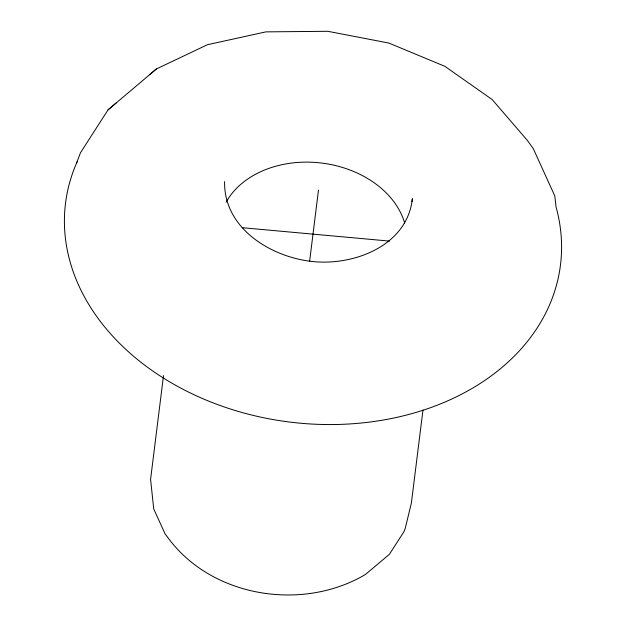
<?xml version="1.0" encoding="UTF-8"?>
<svg xmlns="http://www.w3.org/2000/svg" width="626" height="626" viewBox="0 0 626 626"><rect width="100%" height="100%" fill="white"/><g stroke="black" fill="none" stroke-linecap="round" stroke-linejoin="round"><path stroke-width="0.94" d="M163.511 375.584L150.576 479.422L153.738 508.93L165.092 533.9L167.009 536.372C210.406 597.274 302.084 611.946 365.31 574.558L389.403 554.315L403.927 531.709L405.21 528.454L411.368 503.155L422.973 409.999M309.62 261.3L318.477 190.147M412.01 201.564L412.362 198.7C407.338 245.298 355.067 265.534 313.72 261.652C271.684 257.669 223.662 228.693 224.593 181.603M76.442 163.37L80.48 152.767L108.016 109.902L116.107 103M149.606 74.729L156.344 68.985L207.433 44.72L265.909 31.871L327.781 31.3L388.832 43.053L444.898 66.34L492.161 99.55L527.405 140.443L533.274 148.62L554.8 195.946L556.068 207.034A249.398 189.365 7.1 0 1 299.197 423.098A249.398 189.365 7.1 0 1 77.201 161.641M108.016 109.902L156.344 68.985M242.254 227.7L389.466 241.096M226.08 202.229A94.315 71.607 7.1 0 1 320.856 162.956A94.315 71.607 7.1 0 1 404.67 223.005"/></g></svg>
